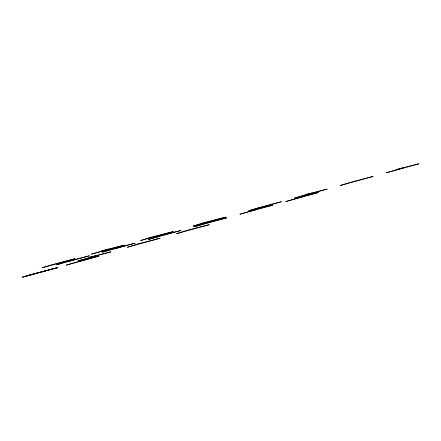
<?xml version="1.0" encoding="UTF-8"?>
<svg xmlns="http://www.w3.org/2000/svg" width="441" height="441" viewBox="0 0 441 441"><rect width="100%" height="100%" fill="white"/><g stroke="black" fill="none" stroke-linecap="round" stroke-linejoin="round"><path stroke-width="0.66" d="M52.214 264.699L42.38 267.715L75.124 258.68L52.214 264.699M150.453 237.583L149.896 237.991L173.357 231.564L151.555 237.076L140.613 240.604L150.453 237.583M258.514 207.761L248.674 210.776L281.419 201.741L258.514 207.761M304.356 195.104L303.799 195.512L311.991 193.097L305.459 194.602L327.261 189.084L294.516 198.125L304.356 195.104M350.198 182.453L340.364 185.474L373.108 176.433L350.198 182.453M102.439 250.631L101.336 251.138L108.971 249.132L91.496 254.159L124.241 245.119L102.439 250.631M203.946 222.617L193.009 226.139L225.753 217.104L203.946 222.617M397.143 169.294L396.046 169.802L403.68 167.795L386.206 172.817L418.95 163.782L397.143 169.294M67.456 261.298L56.514 264.82L89.264 255.786L67.986 261.507L67.456 261.298M113.298 248.647L102.362 252.169L135.106 243.134L113.828 248.851L119.836 247.147L113.298 248.647M138.303 243.763L127.361 247.291L160.111 238.25L138.303 243.763M204.988 223.339L194.046 226.861L226.795 217.826L204.988 223.339M187.419 230.208L176.483 233.73L209.227 224.695L187.419 230.208M29.453 275.101L23.616 276.931L56.365 267.896L29.453 275.101M72.021 263.354L66.189 265.184L98.933 256.144L72.021 263.354M159.67 236.2L148.204 239.518L180.948 230.478L159.146 235.99L159.67 236.2M297.201 198.241L285.735 201.559L318.479 192.519L296.677 198.031L303.21 196.532L297.201 198.241M257.368 209.188L239.893 214.21L272.637 205.175L250.83 210.688L251.359 210.892L257.368 209.188M36.857 272.99L22.05 277.218L57.931 267.61L36.857 272.99M96.805 255.62L78.244 260.846L110.989 251.805L89.187 257.324L96.805 255.62"/></g></svg>
